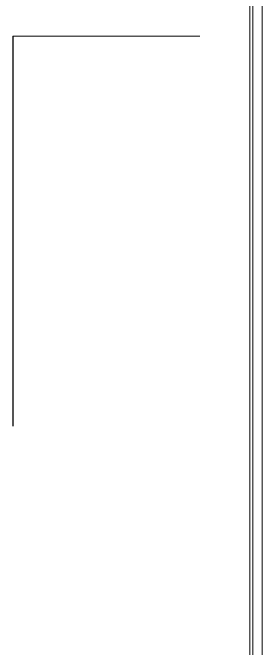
# Model space of a CAD drawing. Extents: x 500 to 100500, y -14500 to 21140.
# Drawn here: x 8920.5 to 8960.5, y -6352.3 to -6250.3 of the extents above; entities that cross this region are included whole.
import ezdxf

# ---------------------------------------------------------------- set-up
doc = ezdxf.new("R2010")
doc.units = 0
doc.linetypes.add('SLD-Solid', pattern=[0])
doc.layers.add('M06SMMF-001B', color=7, linetype='CONTINUOUS')
doc.layers.add('MODEL', color=7, linetype='SLD-Solid', lineweight=15)

# ---------------------------------------------------------------- blocks, each defined once
blk = doc.blocks.new('KA$Cbf7906b1')
at = {"layer": 'M06SMMF-001B', "color": 6}
blk.add_line((218, 664.6), (218, 602.03), dxfattribs=at)
at = {"layer": 'MODEL'}
for p, q in [((178, 781.6), (178, 464.6)), ((179.5, 464.6), (179.5, 728.6)), ((180, 464.6), (180, 728.6))]:
    blk.add_line(p, q, dxfattribs=at)
at = {"layer": 'MODEL', "color": 6}
blk.add_line((218, 664.6), (188, 664.6), dxfattribs=at)
blk = doc.blocks.new('KA$C03f0ad08')
at = {"layer": 'MODEL', "color": 4}
for p, q in [((179.5, 143.6), (179.5, 1289.6)), ((180, 143.6), (180, 1289.6)), ((178, 764.6), (178, 189.6))]:
    blk.add_line(p, q, dxfattribs=at)

msp = doc.modelspace()

# ---------------------------------------------------------------- block references
at = {"layer": 'M06SMMF-001B', "xscale": -1}
for name, p in [('KA$C03f0ad08', (9138.5, -6993.64, -10.47)), ('KA$Cbf7906b1', (9138.5, -6918.64, -10.47))]:
    msp.add_blockref(name, p, dxfattribs=at)

doc.saveas('drawing.dxf')
